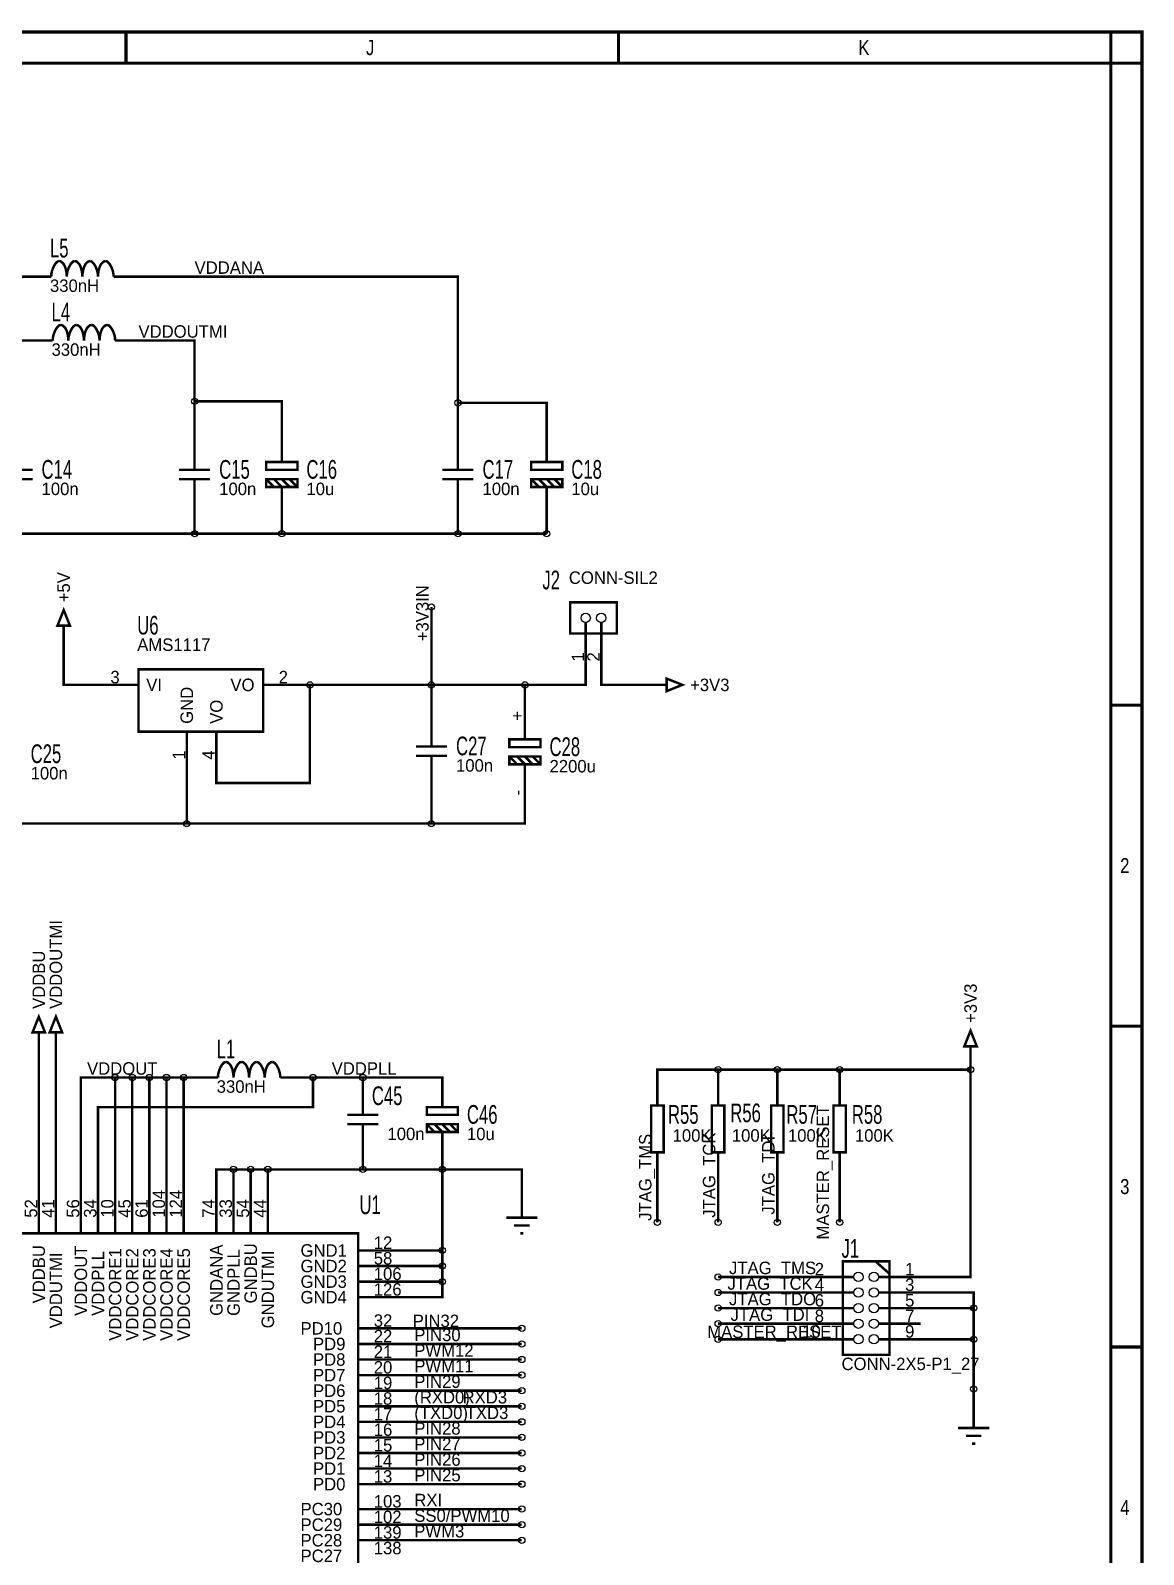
# Model space of a CAD drawing. Header units: inches. Extents: x -16 to 17.4, y -10.5 to 10.5.
# Drawn here: x 8.86 to 16, y 0.7 to 10.48 of the extents above; entities that cross this region are included whole.
import ezdxf

# ---------------------------------------------------------------- set-up
doc = ezdxf.new("R2010")
doc.units = ezdxf.units.IN
doc.layers.get('0').update_dxf_attribs({"linetype": 'CONTINUOUS'})

msp = doc.modelspace()

# ---------------------------------------------------------------- linework, layer by layer
for points, const_width in [([(-16.01, -10.53), (15.99, -10.53), (15.99, 10.47), (-16.01, 10.47), (-16.01, -10.53)], 0.02), ([(9.47, 10.27), (9.47, 10.47)], 0.02), ([(12.63, 10.27), (12.63, 10.47)], 0.02), ([(15.79, 10.27), (15.79, 10.47)], 0.02), ([(-15.81, -10.33), (15.79, -10.33), (15.79, 10.27), (-15.81, 10.27), (-15.81, -10.33)], 0.02), ([(15.79, 10.27), (15.99, 10.27)], 0.02), ([(8.99, 8.9), (8.991, 8.919), (8.995, 8.937), (9.001, 8.954), (9.008, 8.969), (9.016, 8.982), (9.024, 8.991), (9.032, 8.998), (9.04, 9)], 0.016), ([(9.09, 8.9), (9.089, 8.919), (9.086, 8.937), (9.082, 8.954), (9.076, 8.969), (9.069, 8.982), (9.06, 8.991), (9.051, 8.998), (9.04, 9)], 0.016), ([(9.09, 8.9), (9.091, 8.919), (9.095, 8.937), (9.101, 8.954), (9.108, 8.969), (9.116, 8.982), (9.124, 8.991), (9.132, 8.998), (9.14, 9)], 0.016), ([(9.19, 8.9), (9.189, 8.919), (9.186, 8.937), (9.182, 8.954), (9.176, 8.969), (9.169, 8.982), (9.16, 8.991), (9.151, 8.998), (9.14, 9)], 0.016), ([(9.19, 8.9), (9.191, 8.919), (9.194, 8.937), (9.198, 8.954), (9.204, 8.969), (9.211, 8.982), (9.22, 8.991), (9.229, 8.998), (9.24, 9)], 0.016), ([(9.29, 8.9), (9.289, 8.919), (9.285, 8.937), (9.279, 8.954), (9.272, 8.969), (9.264, 8.982), (9.256, 8.991), (9.248, 8.998), (9.24, 9)], 0.016), ([(9.29, 8.9), (9.291, 8.919), (9.294, 8.937), (9.298, 8.954), (9.304, 8.969), (9.311, 8.982), (9.32, 8.991), (9.329, 8.998), (9.34, 9)], 0.016), ([(9.39, 8.9), (9.389, 8.919), (9.385, 8.937), (9.379, 8.954), (9.372, 8.969), (9.364, 8.982), (9.356, 8.991), (9.348, 8.998), (9.34, 9)], 0.016), ([(8.89, 8.9), (8.18, 8.9), (8.18, 8.49)], 0.016), ([(8.89, 8.9), (8.99, 8.9)], 0.016), ([(9.49, 8.9), (9.39, 8.9)], 0.016), ([(9.49, 8.9), (11.6, 8.9), (11.6, 8.09)], 0.016), ([(9, 8.49), (9.001, 8.509), (9.005, 8.527), (9.011, 8.544), (9.018, 8.559), (9.026, 8.572), (9.034, 8.581), (9.042, 8.588), (9.05, 8.59)], 0.016), ([(9.1, 8.49), (9.099, 8.509), (9.096, 8.527), (9.092, 8.544), (9.086, 8.559), (9.079, 8.572), (9.07, 8.581), (9.061, 8.588), (9.05, 8.59)], 0.016), ([(9.1, 8.49), (9.101, 8.509), (9.105, 8.527), (9.111, 8.544), (9.118, 8.559), (9.126, 8.572), (9.134, 8.581), (9.142, 8.588), (9.15, 8.59)], 0.016), ([(9.2, 8.49), (9.199, 8.509), (9.196, 8.527), (9.192, 8.544), (9.186, 8.559), (9.179, 8.572), (9.17, 8.581), (9.161, 8.588), (9.15, 8.59)], 0.016), ([(9.2, 8.49), (9.201, 8.509), (9.204, 8.527), (9.208, 8.544), (9.214, 8.559), (9.221, 8.572), (9.23, 8.581), (9.239, 8.588), (9.25, 8.59)], 0.016), ([(9.3, 8.49), (9.299, 8.509), (9.295, 8.527), (9.289, 8.544), (9.282, 8.559), (9.274, 8.572), (9.266, 8.581), (9.258, 8.588), (9.25, 8.59)], 0.016), ([(9.3, 8.49), (9.301, 8.509), (9.304, 8.527), (9.308, 8.544), (9.314, 8.559), (9.321, 8.572), (9.33, 8.581), (9.339, 8.588), (9.35, 8.59)], 0.016), ([(9.4, 8.49), (9.399, 8.509), (9.395, 8.527), (9.389, 8.544), (9.382, 8.559), (9.374, 8.572), (9.366, 8.581), (9.358, 8.588), (9.35, 8.59)], 0.016), ([(8.9, 8.49), (8.18, 8.49)], 0.016), ([(8.9, 8.49), (9, 8.49)], 0.016), ([(9.5, 8.49), (9.4, 8.49)], 0.016), ([(9.5, 8.49), (9.91, 8.49), (9.91, 8.1)], 0.016), ([(9.91, 7.83), (9.91, 8.1)], 0.016), ([(10.47, 7.83), (10.47, 8.1), (9.91, 8.1)], 0.016), ([(11.6, 7.83), (11.6, 8.09)], 0.016), ([(12.17, 7.83), (12.17, 8.09), (11.6, 8.09)], 0.016), ([(9.91, 7.83), (9.91, 7.73)], 0.016), ([(10.47, 7.83), (10.47, 7.73)], 0.016), ([(11.6, 7.83), (11.6, 7.73)], 0.016), ([(12.17, 7.83), (12.17, 7.73)], 0.016), ([(9.91, 7.66), (9.91, 7.73)], 0.016), ([(10.47, 7.71), (10.47, 7.73)], 0.016), ([(11.6, 7.66), (11.6, 7.73)], 0.016), ([(12.17, 7.71), (12.17, 7.73)], 0.016), ([(8.87, 7.66), (8.67, 7.66)], 0.016), ([(10.01, 7.66), (9.81, 7.66)], 0.016), ([(10.37, 7.66), (10.57, 7.66), (10.57, 7.71), (10.37, 7.71), (10.37, 7.66)], 0.016), ([(11.7, 7.66), (11.5, 7.66)], 0.016), ([(12.07, 7.66), (12.27, 7.66), (12.27, 7.71), (12.07, 7.71), (12.07, 7.66)], 0.016), ([(8.87, 7.6), (8.67, 7.6)], 0.016), ([(10.01, 7.6), (9.81, 7.6)], 0.016), ([(9.91, 7.6), (9.91, 7.53)], 0.016), ([(9.91, 7.43), (9.91, 7.53)], 0.016), ([(10.37, 7.55), (10.57, 7.55), (10.57, 7.6), (10.37, 7.6), (10.37, 7.55)], 0.016), ([(10.37, 7.6), (10.42, 7.55)], 0.016), ([(10.42, 7.6), (10.47, 7.55)], 0.016), ([(10.47, 7.6), (10.52, 7.55)], 0.016), ([(10.47, 7.55), (10.47, 7.53)], 0.016), ([(10.47, 7.43), (10.47, 7.53)], 0.016), ([(10.52, 7.6), (10.57, 7.55)], 0.016), ([(11.7, 7.6), (11.5, 7.6)], 0.016), ([(11.6, 7.6), (11.6, 7.53)], 0.016), ([(11.6, 7.43), (11.6, 7.53)], 0.016), ([(12.07, 7.55), (12.27, 7.55), (12.27, 7.6), (12.07, 7.6), (12.07, 7.55)], 0.016), ([(12.07, 7.6), (12.12, 7.55)], 0.016), ([(12.12, 7.6), (12.17, 7.55)], 0.016), ([(12.17, 7.6), (12.22, 7.55)], 0.016), ([(12.17, 7.55), (12.17, 7.53)], 0.016), ([(12.17, 7.43), (12.17, 7.53)], 0.016), ([(12.22, 7.6), (12.27, 7.55)], 0.016), ([(8.77, 7.43), (8.77, 7.25), (9.91, 7.25)], 0.016), ([(9.91, 7.43), (9.91, 7.25)], 0.016), ([(10.47, 7.43), (10.47, 7.25)], 0.016), ([(11.6, 7.43), (11.6, 7.25)], 0.016), ([(12.17, 7.43), (12.17, 7.25)], 0.016), ([(9.91, 7.25), (10.47, 7.25)], 0.016), ([(11.6, 7.25), (10.47, 7.25)], 0.016), ([(11.6, 7.25), (12.17, 7.25)], 0.016), ([(9.03, 6.66), (9.11, 6.66), (9.07, 6.76), (9.03, 6.66)], 0.016), ([(11.43, 6.28), (11.43, 6.78)], 0.016), ([(12.32, 6.61), (12.62, 6.61), (12.62, 6.81), (12.32, 6.81), (12.32, 6.61)], 0.016), ([(9.07, 6.66), (9.07, 6.56)], 0.016), ([(12.42, 6.68), (12.42, 6.61)], 0.016), ([(12.52, 6.68), (12.52, 6.61)], 0.016), ([(9.35, 6.28), (9.07, 6.28), (9.07, 6.56)], 0.016), ([(12.42, 6.41), (12.42, 6.61)], 0.016), ([(12.52, 6.41), (12.52, 6.61)], 0.016), ([(9.55, 5.98), (10.35, 5.98), (10.35, 6.38), (9.55, 6.38), (9.55, 5.98)], 0.016), ([(12.42, 6.41), (12.42, 6.28), (12.03, 6.28)], 0.016), ([(12.84, 6.28), (12.52, 6.28), (12.52, 6.41)], 0.016), ([(9.35, 6.28), (9.55, 6.28)], 0.016), ([(10.05, 5.78), (10.05, 5.65), (10.65, 5.65), (10.65, 6.28)], 0.016), ([(10.55, 6.28), (10.35, 6.28)], 0.016), ([(10.55, 6.28), (10.65, 6.28)], 0.016), ([(11.43, 6.28), (10.65, 6.28)], 0.016), ([(11.43, 6.055), (11.43, 6.28)], 0.016), ([(11.43, 6.28), (12.03, 6.28)], 0.016), ([(12.03, 6.05), (12.03, 6.28)], 0.016), ([(12.94, 6.28), (12.84, 6.28)], 0.016), ([(12.94, 6.32), (12.94, 6.24), (13.04, 6.28), (12.94, 6.32)], 0.016), ([(15.79, 6.15), (15.99, 6.15)], 0.02), ([(9.86, 5.78), (9.86, 5.98)], 0.016), ([(10.05, 5.78), (10.05, 5.98)], 0.016), ([(11.43, 6.055), (11.43, 5.955)], 0.016), ([(12.03, 6.05), (12.03, 5.95)], 0.016), ([(11.53, 5.885), (11.33, 5.885)], 0.016), ([(11.43, 5.885), (11.43, 5.955)], 0.016), ([(11.93, 5.88), (12.13, 5.88), (12.13, 5.93), (11.93, 5.93), (11.93, 5.88)], 0.016), ([(12.03, 5.93), (12.03, 5.95)], 0.016), ([(9.86, 5.78), (9.86, 5.39)], 0.016), ([(11.53, 5.825), (11.33, 5.825)], 0.016), ([(11.43, 5.825), (11.43, 5.755)], 0.016), ([(11.93, 5.77), (12.13, 5.77), (12.13, 5.82), (11.93, 5.82), (11.93, 5.77)], 0.016), ([(11.93, 5.82), (11.98, 5.77)], 0.016), ([(11.98, 5.82), (12.03, 5.77)], 0.016), ([(12.03, 5.82), (12.08, 5.77)], 0.016), ([(12.03, 5.77), (12.03, 5.75)], 0.016), ([(12.08, 5.82), (12.13, 5.77)], 0.016), ([(11.43, 5.655), (11.43, 5.755)], 0.016), ([(12.03, 5.65), (12.03, 5.75)], 0.016), ([(11.43, 5.655), (11.43, 5.39)], 0.016), ([(12.03, 5.65), (12.03, 5.39), (11.43, 5.39)], 0.016), ([(8.1, 5.39), (8.7, 5.39), (9.86, 5.39)], 0.016), ([(9.86, 5.39), (11.43, 5.39)], 0.016), ([(8.87, 4.05), (8.95, 4.05), (8.91, 4.15), (8.87, 4.05)], 0.016), ([(8.98, 4.05), (9.06, 4.05), (9.02, 4.15), (8.98, 4.05)], 0.016), ([(8.91, 4.05), (8.91, 3.95)], 0.016), ([(9.02, 4.05), (9.02, 3.95)], 0.016), ([(14.85, 3.96), (14.93, 3.96), (14.89, 4.06), (14.85, 3.96)], 0.016), ([(15.79, 4.09), (15.99, 4.09)], 0.02), ([(8.91, 2.96), (8.91, 3.95)], 0.016), ([(9.02, 2.96), (9.02, 3.95)], 0.016), ([(14.89, 3.96), (14.89, 3.86)], 0.016), ([(10.06, 3.76), (10.061, 3.779), (10.065, 3.797), (10.071, 3.814), (10.078, 3.829), (10.086, 3.842), (10.094, 3.851), (10.102, 3.858), (10.11, 3.86)], 0.016), ([(10.16, 3.76), (10.159, 3.779), (10.156, 3.797), (10.152, 3.814), (10.146, 3.829), (10.139, 3.842), (10.13, 3.851), (10.121, 3.858), (10.11, 3.86)], 0.016), ([(10.16, 3.76), (10.161, 3.779), (10.165, 3.797), (10.171, 3.814), (10.178, 3.829), (10.186, 3.842), (10.194, 3.851), (10.202, 3.858), (10.21, 3.86)], 0.016), ([(10.26, 3.76), (10.259, 3.779), (10.256, 3.797), (10.252, 3.814), (10.246, 3.829), (10.239, 3.842), (10.23, 3.851), (10.221, 3.858), (10.21, 3.86)], 0.016), ([(10.26, 3.76), (10.261, 3.779), (10.264, 3.797), (10.268, 3.814), (10.274, 3.829), (10.281, 3.842), (10.29, 3.851), (10.299, 3.858), (10.31, 3.86)], 0.016), ([(10.36, 3.76), (10.359, 3.779), (10.355, 3.797), (10.349, 3.814), (10.342, 3.829), (10.334, 3.842), (10.326, 3.851), (10.318, 3.858), (10.31, 3.86)], 0.016), ([(10.36, 3.76), (10.361, 3.779), (10.364, 3.797), (10.368, 3.814), (10.374, 3.829), (10.381, 3.842), (10.39, 3.851), (10.399, 3.858), (10.41, 3.86)], 0.016), ([(10.46, 3.76), (10.459, 3.779), (10.455, 3.797), (10.449, 3.814), (10.442, 3.829), (10.434, 3.842), (10.426, 3.851), (10.418, 3.858), (10.41, 3.86)], 0.016), ([(12.88, 3.68), (12.88, 3.81), (13.27, 3.81)], 0.016), ([(13.27, 3.68), (13.27, 3.81), (13.65, 3.81)], 0.016), ([(13.65, 3.68), (13.65, 3.81), (14.05, 3.81)], 0.016), ([(14.89, 3.81), (14.05, 3.81)], 0.016), ([(14.05, 3.68), (14.05, 3.81)], 0.016), ([(14.57, 2.48), (14.89, 2.48), (14.89, 3.81)], 0.016), ([(14.89, 3.86), (14.89, 3.81)], 0.016), ([(9.18, 2.96), (9.18, 3.76), (9.4, 3.76)], 0.016), ([(9.29, 2.96), (9.29, 3.57), (10.67, 3.57), (10.67, 3.76)], 0.016), ([(9.4, 2.96), (9.4, 3.76), (9.51, 3.76)], 0.016), ([(9.51, 2.96), (9.51, 3.76), (9.62, 3.76)], 0.016), ([(9.62, 2.96), (9.62, 3.76), (9.73, 3.76)], 0.016), ([(9.73, 2.96), (9.73, 3.76), (9.84, 3.76)], 0.016), ([(9.96, 3.76), (9.84, 3.76)], 0.016), ([(9.84, 2.96), (9.84, 3.76)], 0.016), ([(9.96, 3.76), (10.06, 3.76)], 0.016), ([(10.56, 3.76), (10.46, 3.76)], 0.016), ([(10.56, 3.76), (10.67, 3.76)], 0.016), ([(10.67, 3.76), (10.99, 3.76)], 0.016), ([(10.99, 3.69), (10.99, 3.76)], 0.016), ([(11.5, 3.69), (11.5, 3.76), (10.99, 3.76)], 0.016), ([(10.99, 3.69), (10.99, 3.59)], 0.016), ([(11.5, 3.69), (11.5, 3.59)], 0.016), ([(12.88, 3.68), (12.88, 3.58)], 0.016), ([(13.27, 3.68), (13.27, 3.58)], 0.016), ([(13.65, 3.68), (13.65, 3.58)], 0.016), ([(14.05, 3.68), (14.05, 3.58)], 0.016), ([(11.09, 3.52), (10.89, 3.52)], 0.016), ([(10.99, 3.52), (10.99, 3.59)], 0.016), ([(11.4, 3.52), (11.6, 3.52), (11.6, 3.57), (11.4, 3.57), (11.4, 3.52)], 0.016), ([(11.5, 3.57), (11.5, 3.59)], 0.016), ([(12.84, 3.28), (12.92, 3.28), (12.92, 3.58), (12.84, 3.58), (12.84, 3.28)], 0.016), ([(13.23, 3.28), (13.31, 3.28), (13.31, 3.58), (13.23, 3.58), (13.23, 3.28)], 0.016), ([(13.61, 3.28), (13.69, 3.28), (13.69, 3.58), (13.61, 3.58), (13.61, 3.28)], 0.016), ([(14.01, 3.28), (14.09, 3.28), (14.09, 3.58), (14.01, 3.58), (14.01, 3.28)], 0.016), ([(11.09, 3.46), (10.89, 3.46)], 0.016), ([(10.99, 3.46), (10.99, 3.39)], 0.016), ([(11.4, 3.41), (11.6, 3.41), (11.6, 3.46), (11.4, 3.46), (11.4, 3.41)], 0.016), ([(11.4, 3.46), (11.45, 3.41)], 0.016), ([(11.45, 3.46), (11.5, 3.41)], 0.016), ([(11.5, 3.46), (11.55, 3.41)], 0.016), ([(11.55, 3.46), (11.6, 3.41)], 0.016), ([(10.99, 3.29), (10.99, 3.39)], 0.016), ([(11.5, 3.41), (11.5, 3.39)], 0.016), ([(11.5, 3.29), (11.5, 3.39)], 0.016), ([(10.99, 3.29), (10.99, 3.17)], 0.016), ([(11.5, 3.17), (11.5, 3.29)], 0.016), ([(12.88, 3.18), (12.88, 3.28)], 0.016), ([(13.27, 3.18), (13.27, 3.28)], 0.016), ([(13.65, 3.18), (13.65, 3.28)], 0.016), ([(14.05, 3.18), (14.05, 3.28)], 0.016), ([(10.05, 2.96), (10.05, 3.17), (10.16, 3.17)], 0.016), ([(10.16, 2.96), (10.16, 3.17), (10.27, 3.17)], 0.016), ([(10.27, 2.96), (10.27, 3.17), (10.38, 3.17)], 0.016), ([(10.38, 2.96), (10.38, 3.17)], 0.016), ([(10.38, 3.17), (10.99, 3.17)], 0.016), ([(11.5, 3.17), (10.99, 3.17)], 0.016), ([(12.01, 2.96), (12.01, 3.17), (11.5, 3.17)], 0.016), ([(11.5, 3.17), (11.5, 2.65)], 0.016), ([(12.88, 3.18), (12.88, 2.83)], 0.016), ([(13.27, 3.18), (13.27, 2.83)], 0.016), ([(13.65, 3.18), (13.65, 2.83)], 0.016), ([(14.05, 3.18), (14.05, 2.83)], 0.016), ([(8.91, 2.96), (8.91, 2.76)], 0.016), ([(9.02, 2.96), (9.02, 2.76)], 0.016), ([(9.18, 2.96), (9.18, 2.76)], 0.016), ([(9.29, 2.96), (9.29, 2.76)], 0.016), ([(9.4, 2.96), (9.4, 2.76)], 0.016), ([(9.51, 2.96), (9.51, 2.76)], 0.016), ([(9.62, 2.96), (9.62, 2.76)], 0.016), ([(9.73, 2.96), (9.73, 2.76)], 0.016), ([(9.84, 2.96), (9.84, 2.76)], 0.016), ([(10.05, 2.96), (10.05, 2.76)], 0.016), ([(10.16, 2.96), (10.16, 2.76)], 0.016), ([(10.27, 2.96), (10.27, 2.76)], 0.016), ([(10.38, 2.96), (10.38, 2.76)], 0.016), ([(12.01, 2.96), (12.01, 2.86)], 0.016), ([(11.91, 2.86), (12.11, 2.86)], 0.016), ([(6.5, -2.18), (10.96, -2.18), (10.96, 2.76), (6.5, 2.76), (6.5, -2.18)], 0.016), ([(11.96, 2.81), (12.06, 2.81)], 0.016), ([(12, 2.76), (12.02, 2.76)], 0.016), ([(11.16, 2.65), (10.96, 2.65)], 0.016), ([(11.16, 2.55), (11.5, 2.55), (11.5, 2.65)], 0.016), ([(11.16, 2.65), (11.5, 2.65)], 0.016), ([(11.16, 2.55), (10.96, 2.55)], 0.016), ([(11.16, 2.45), (11.5, 2.45), (11.5, 2.55)], 0.016), ([(14.07, 1.98), (14.37, 1.98), (14.37, 2.58), (14.07, 2.58), (14.07, 1.98)], 0.016), ([(14.28, 2.58), (14.37, 2.5)], 0.016), ([(11.16, 2.45), (10.96, 2.45)], 0.016), ([(11.16, 2.35), (11.5, 2.35), (11.5, 2.45)], 0.016), ([(13.87, 2.48), (13.27, 2.48)], 0.016), ([(13.87, 2.48), (14.07, 2.48)], 0.016), ([(14.14, 2.48), (14.07, 2.48)], 0.016), ([(14.3, 2.48), (14.37, 2.48)], 0.016), ([(14.57, 2.48), (14.37, 2.48)], 0.016), ([(11.16, 2.35), (10.96, 2.35)], 0.016), ([(13.87, 2.38), (13.27, 2.38)], 0.016), ([(13.87, 2.38), (14.07, 2.38)], 0.016), ([(14.14, 2.38), (14.07, 2.38)], 0.016), ([(14.3, 2.38), (14.37, 2.38)], 0.016), ([(14.57, 2.38), (14.37, 2.38)], 0.016), ([(14.57, 2.38), (14.91, 2.38), (14.91, 2.28)], 0.016), ([(13.87, 2.28), (13.27, 2.28)], 0.016), ([(13.87, 2.28), (14.07, 2.28)], 0.016), ([(14.14, 2.28), (14.07, 2.28)], 0.016), ([(14.3, 2.28), (14.37, 2.28)], 0.016), ([(14.57, 2.28), (14.37, 2.28)], 0.016), ([(14.57, 2.28), (14.91, 2.28), (14.91, 2.08)], 0.016), ([(11.16, 2.15), (10.96, 2.15)], 0.016), ([(11.16, 2.15), (12.01, 2.15)], 0.016), ([(13.87, 2.18), (13.27, 2.18)], 0.016), ([(13.87, 2.18), (14.07, 2.18)], 0.016), ([(14.14, 2.18), (14.07, 2.18)], 0.016), ([(14.3, 2.18), (14.37, 2.18)], 0.016), ([(14.57, 2.18), (14.37, 2.18)], 0.016), ([(11.16, 2.05), (10.96, 2.05)], 0.016), ([(11.16, 2.05), (12.01, 2.05)], 0.016), ([(13.87, 2.08), (13.27, 2.08)], 0.016), ([(13.87, 2.08), (14.07, 2.08)], 0.016), ([(14.14, 2.08), (14.07, 2.08)], 0.016), ([(14.3, 2.08), (14.37, 2.08)], 0.016), ([(14.57, 2.08), (14.37, 2.08)], 0.016), ([(14.57, 2.08), (14.91, 2.08)], 0.016), ([(14.91, 2.08), (14.91, 1.76)], 0.016), ([(11.16, 1.95), (10.96, 1.95)], 0.016), ([(11.16, 1.95), (12.01, 1.95)], 0.016), ([(15.79, 2.03), (15.99, 2.03)], 0.02), ([(11.16, 1.85), (10.96, 1.85)], 0.016), ([(11.16, 1.85), (12.01, 1.85)], 0.016), ([(14.91, 1.61), (14.91, 1.76)], 0.016), ([(11.16, 1.75), (10.96, 1.75)], 0.016), ([(11.16, 1.75), (12.01, 1.75)], 0.016), ([(11.16, 1.65), (10.96, 1.65)], 0.016), ([(11.16, 1.65), (12.01, 1.65)], 0.016), ([(14.91, 1.61), (14.91, 1.51)], 0.016), ([(11.16, 1.55), (10.96, 1.55)], 0.016), ([(11.16, 1.55), (12.01, 1.55)], 0.016), ([(14.81, 1.51), (15.01, 1.51)], 0.016), ([(14.86, 1.46), (14.96, 1.46)], 0.016), ([(11.16, 1.45), (10.96, 1.45)], 0.016), ([(11.16, 1.45), (12.01, 1.45)], 0.016), ([(14.9, 1.41), (14.92, 1.41)], 0.016), ([(11.16, 1.35), (10.96, 1.35)], 0.016), ([(11.16, 1.35), (12.01, 1.35)], 0.016), ([(11.16, 1.25), (10.96, 1.25)], 0.016), ([(11.16, 1.25), (12.01, 1.25)], 0.016), ([(11.16, 1.15), (10.96, 1.15)], 0.016), ([(11.16, 1.15), (12.01, 1.15)], 0.016), ([(11.16, 0.99), (10.96, 0.99)], 0.016), ([(11.16, 0.99), (12.01, 0.99)], 0.016), ([(11.16, 0.89), (10.96, 0.89)], 0.016), ([(11.16, 0.89), (12.01, 0.89)], 0.016), ([(11.16, 0.79), (10.96, 0.79)], 0.016), ([(11.16, 0.79), (12.01, 0.79)], 0.016)]:
    msp.add_lwpolyline(points, dxfattribs=dict(const_width=const_width))
at = {"layer": '128'}
for centre in [(12.42, 6.71), (12.52, 6.71), (14.17, 2.48), (14.27, 2.48), (14.17, 2.38), (14.27, 2.38), (14.17, 2.28), (14.27, 2.28), (14.17, 2.18), (14.27, 2.18), (14.17, 2.08), (14.27, 2.08)]:
    msp.add_circle(centre, 0.03, dxfattribs=at)
at = {"layer": '16384'}
for centre in [(9.91, 8.1), (11.6, 8.09), (9.91, 7.25), (10.47, 7.25), (11.6, 7.25), (12.17, 7.25), (11.43, 6.78), (10.65, 6.28), (11.43, 6.28), (12.03, 6.28), (9.86, 5.39), (11.43, 5.39), (13.27, 3.81), (13.65, 3.81), (14.05, 3.81), (14.89, 3.81), (9.4, 3.76), (9.51, 3.76), (9.62, 3.76), (9.73, 3.76), (9.84, 3.76), (10.67, 3.76), (10.99, 3.76), (10.16, 3.17), (10.27, 3.17), (10.38, 3.17), (10.99, 3.17), (11.5, 3.17), (12.88, 2.83), (13.27, 2.83), (13.65, 2.83), (14.05, 2.83), (11.5, 2.65), (11.5, 2.55), (11.5, 2.45), (13.27, 2.48), (13.27, 2.38), (13.27, 2.28), (14.91, 2.28), (12.01, 2.15), (13.27, 2.18), (12.01, 2.05), (13.27, 2.08), (14.91, 2.08), (12.01, 1.95), (12.01, 1.85), (12.01, 1.75), (14.91, 1.76), (12.01, 1.65), (12.01, 1.55), (12.01, 1.45), (12.01, 1.35), (12.01, 1.25), (12.01, 1.15), (12.01, 0.99), (12.01, 0.89), (12.01, 0.79)]:
    msp.add_circle(centre, 0.02, dxfattribs=at)

# ---------------------------------------------------------------- texts
at = {"width": 0.666667}
for s, p in [('L5', (8.982, 9.023)), ('L4', (8.992, 8.613)), ('C14', (8.928, 7.603)), ('C15', (10.068, 7.603)), ('C16', (10.628, 7.603)), ('C17', (11.758, 7.603)), ('C18', (12.328, 7.603)), ('J2', (12.142, 6.893)), ('U6', (9.542, 6.603)), ('C25', (8.858, 5.778)), ('C27', (11.588, 5.828)), ('C28', (12.188, 5.823)), ('L1', (10.052, 3.883)), ('C45', (11.048, 3.583)), ('C46', (11.658, 3.463)), ('R55', (12.948, 3.463)), ('R56', (13.348, 3.473)), ('R57', (13.708, 3.463)), ('R58', (14.128, 3.463)), ('U1', (10.968, 2.883)), ('J1', (14.062, 2.603))]:
    msp.add_text(s, height=0.12, dxfattribs=at).set_placement(p)
for s, p in [('VDDANA', (9.91, 8.918)), ('330nH', (8.982, 8.802)), ('VDDOUTMI', (9.55, 8.508)), ('330nH', (8.992, 8.392)), ('100n', (8.928, 7.498)), ('100n', (10.068, 7.498)), ('10u', (10.628, 7.498)), ('100n', (11.758, 7.498)), ('10u', (12.328, 7.498)), ('CONN-SIL2', (12.312, 6.928)), ('AMS1117', (9.542, 6.498)), ('3', (9.37, 6.29)), ('2', (10.45, 6.29)), ('VI', (9.6, 6.24)), ('VO', (10.14, 6.24)), ('+3V3', (13.09, 6.24)), ('100n', (11.588, 5.723)), ('2200u', (12.188, 5.718)), ('100n', (8.858, 5.673)), ('VDDOUT', (9.22, 3.778)), ('VDDPLL', (10.79, 3.778)), ('330nH', (10.052, 3.662)), ('100n', (11.148, 3.358)), ('10u', (11.658, 3.358)), ('100K', (12.978, 3.348)), ('100K', (13.358, 3.348)), ('100K', (13.718, 3.348)), ('100K', (14.148, 3.348)), ('12', (11.06, 2.66)), ('GND1', (10.59, 2.61)), ('58', (11.06, 2.56)), ('GND2', (10.59, 2.51)), ('JTAG_TMS', (13.34, 2.498)), ('2', (13.89, 2.49)), ('1', (14.47, 2.49)), ('GND3', (10.59, 2.41)), ('106', (11.06, 2.46)), ('JTAG_TCK', (13.33, 2.398)), ('4', (13.89, 2.39)), ('3', (14.47, 2.39)), ('GND4', (10.59, 2.31)), ('126', (11.06, 2.36)), ('JTAG_TDO', (13.34, 2.298)), ('6', (13.89, 2.29)), ('5', (14.47, 2.29)), ('JTAG_TDI', (13.35, 2.198)), ('8', (13.89, 2.19)), ('7', (14.47, 2.19)), ('PD10', (10.59, 2.11)), ('32', (11.06, 2.16)), ('PIN32', (11.31, 2.158)), ('MASTER_RESET', (13.2, 2.088)), ('10', (13.81, 2.09)), ('9', (14.47, 2.09)), ('PD9', (10.67, 2.01)), ('22', (11.06, 2.06)), ('PIN30', (11.32, 2.068)), ('PD8', (10.67, 1.91)), ('21', (11.06, 1.96)), ('PWM12', (11.32, 1.968)), ('CONN-2X5-P1_27', (14.062, 1.882)), ('PD7', (10.67, 1.81)), ('20', (11.06, 1.86)), ('PWM11', (11.32, 1.868)), ('PD6', (10.67, 1.71)), ('19', (11.06, 1.76)), ('PIN29', (11.32, 1.768)), ('PD5', (10.67, 1.61)), ('18', (11.06, 1.66)), ('(RXD0)', (11.32, 1.668)), ('RXD3', (11.63, 1.668)), ('PD4', (10.67, 1.51)), ('17', (11.06, 1.56)), ('(TXD0)', (11.32, 1.568)), ('TXD3', (11.65, 1.568)), ('PD3', (10.67, 1.41)), ('16', (11.06, 1.46)), ('PIN28', (11.32, 1.468)), ('PD2', (10.67, 1.31)), ('15', (11.06, 1.36)), ('PIN27', (11.32, 1.368)), ('PD1', (10.67, 1.21)), ('14', (11.06, 1.26)), ('PIN26', (11.32, 1.268)), ('PD0', (10.67, 1.11)), ('13', (11.06, 1.16)), ('PIN25', (11.32, 1.168)), ('103', (11.06, 1)), ('RXI', (11.32, 1.008)), ('PC30', (10.59, 0.95)), ('102', (11.06, 0.9)), ('SS0/PWM10', (11.32, 0.908)), ('PC29', (10.59, 0.85)), ('139', (11.06, 0.8)), ('PWM3', (11.32, 0.808)), ('PC28', (10.59, 0.75)), ('PC27', (10.59, 0.65)), ('138', (11.06, 0.7))]:
    msp.add_text(s, height=0.08).set_placement(p)
for s, p in [('+5V', (9.11, 6.81)), ('+3V3IN', (11.412, 6.56)), ('1', (12.41, 6.43)), ('2', (12.51, 6.43)), ('GND', (9.9, 6.03)), ('VO', (10.09, 6.03)), ('+', (12.02, 6.05)), ('1', (9.85, 5.8)), ('4', (10.04, 5.8)), ('-', (12.02, 5.57)), ('VDDOUTMI', (9.06, 4.2)), ('VDDBU', (8.95, 4.2)), ('+3V3', (14.93, 4.11)), ('MASTER_RESET', (13.982, 2.72)), ('JTAG_TMS', (12.842, 2.84)), ('JTAG_TCK', (13.252, 2.86)), ('JTAG_TDI', (13.632, 2.88)), ('104', (9.72, 2.86)), ('124', (9.83, 2.86)), ('52', (8.9, 2.86)), ('41', (9.01, 2.86)), ('56', (9.17, 2.86)), ('34', (9.28, 2.86)), ('10', (9.39, 2.86)), ('45', (9.5, 2.86)), ('61', (9.61, 2.86)), ('74', (10.04, 2.86)), ('33', (10.15, 2.86)), ('54', (10.26, 2.86)), ('44', (10.37, 2.86)), ('VDDBU', (8.95, 2.31)), ('VDDOUT', (9.22, 2.23)), ('VDDPLL', (9.33, 2.23)), ('VDDCORE1', (9.44, 2.07)), ('VDDCORE2', (9.55, 2.07)), ('VDDCORE3', (9.66, 2.07)), ('VDDCORE4', (9.77, 2.07)), ('VDDCORE5', (9.88, 2.07)), ('GNDANA', (10.09, 2.23)), ('GNDPLL', (10.2, 2.23)), ('GNDBU', (10.31, 2.31)), ('VDDUTMI', (9.06, 2.15)), ('GNDUTMI', (10.42, 2.15))]:
    msp.add_text(s, height=0.08, rotation=90).set_placement(p)
at = {"layer": '8388608', "width": 0.833333}
for s, p in [('J', (11.01, 10.322)), ('K', (14.17, 10.322)), ('2', (15.85, 5.072)), ('3', (15.85, 3.012)), ('4', (15.85, 0.952))]:
    msp.add_text(s, height=0.096, dxfattribs=at).set_placement(p)

doc.saveas('drawing.dxf')
